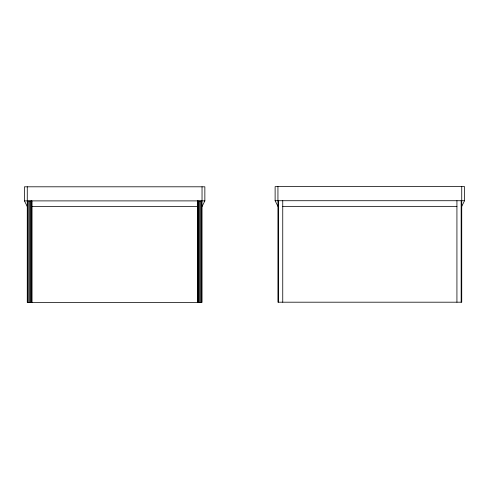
<?xml version="1.0" encoding="UTF-8"?>
<svg xmlns="http://www.w3.org/2000/svg" width="489" height="489" viewBox="0 0 489 489"><rect width="100%" height="100%" fill="white"/><g stroke="black" fill="none" stroke-linecap="round" stroke-linejoin="round"><path stroke-width="0.73" d="M202.036 206.535L204.854 200.893L204.854 186.804L24.45 186.804L24.45 200.893L27.268 206.535M461.732 206.358L464.55 200.722L464.55 186.627L275.124 186.627L275.124 200.722L277.941 206.358M275.124 200.722L464.55 200.722M24.45 200.893L204.854 200.893M282.746 206.358L456.928 206.358M31.907 206.535L197.397 206.535M461.732 186.627L461.732 302.196L277.941 302.196L277.941 186.627M461.158 200.722L461.158 302.196M456.928 200.722L456.928 302.196M282.746 200.722L282.746 302.196M278.516 200.722L278.516 302.196M202.036 186.804L202.036 302.373L27.268 302.373L27.268 186.804M201.627 200.893L201.627 302.373M200.527 200.893L200.527 302.373M199.512 200.893L199.512 302.373M198.632 200.893L198.632 302.373M197.959 200.893L197.959 302.373M197.538 200.893L197.538 302.373M197.397 200.893L197.397 302.373M31.907 200.893L31.907 302.373M31.767 200.893L31.767 302.373M31.345 200.893L31.345 302.373M30.673 200.893L30.673 302.373M29.798 200.893L29.798 302.373M28.778 200.893L28.778 302.373M27.684 200.893L27.684 302.373"/></g></svg>
